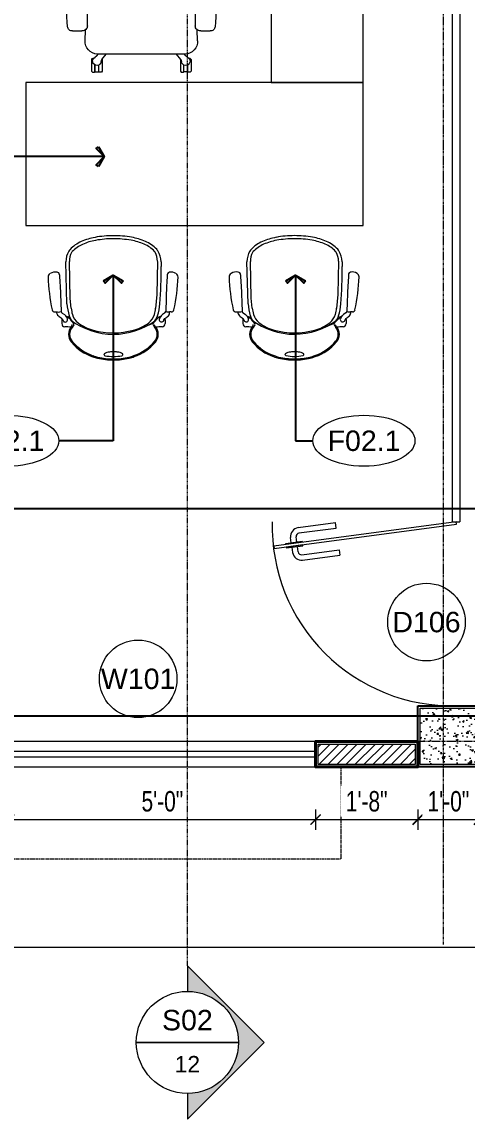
# Model space of a CAD drawing. Header units: inches. Extents: x 985 to 11353, y 526 to 2181.
# Drawn here: x 8539.1 to 8626.2, y 1357.4 to 1572.1 of the extents above; entities that cross this region are included whole.
import ezdxf
from ezdxf.enums import TextEntityAlignment as Align

# ---------------------------------------------------------------- set-up
doc = ezdxf.new("R2010")
doc.units = ezdxf.units.IN
doc.header["$MEASUREMENT"] = 0
for name, pattern in [('ACAD_ISO12W100', [21, 12, -3, 0, -3, 0, -3]), ('DASH', [0.35, 0.25, -0.1]), ('PHANTOMX2', [5, 2.5, -0.5, 0.5, -0.5, 0.5, -0.5])]:
    doc.linetypes.add(name, pattern=pattern)
for name, color, linetype, lineweight in [('COLUMN', 1, 'Continuous', 25), ('Dimension', 22, 'Continuous', 13), ('DOOR_GLASS', 144, 'Continuous', 15), ('Elevation Marker', 252, 'Continuous', 15), ('Glass', 5, 'Continuous', 9), ('grid', 9, 'Continuous', 13), ('HACTH', 8, 'Continuous', 9), ('I-DOOR-IDEN-N', 7, 'Continuous', 15), ('I-FURN-CODE', 171, 'Continuous', 15), ('ID-FURN', 7, 'Continuous', 15), ('Plaster Line', 5, 'Continuous', 15), ('Sunshed', 5, 'Continuous', 15), ('wall 05', 3, 'Continuous', 40), ('WINDOW', 140, 'Continuous', 9)]:
    doc.layers.add(name, color=color, linetype=linetype, lineweight=lineweight)
doc.layers.add('FREE-TEXT', color=7, linetype='Continuous')
doc.layers.add('zone wiring', color=5, linetype='Continuous')
doc.styles.add('Arial', font='arial.ttf')
doc.styles.get("Standard").update_dxf_attribs({"font": 'isocp3.shx'})
doc.styles.add('Swiss721', font='swisscl.ttf')
doc.dimstyles.new('DIM08', dxfattribs={"dimtxt": 8, "dimasz": 4, "dimexe": 4, "dimexo": 0, "dimgap": 3, "dimtad": 1, "dimdec": 1, "dimzin": 3, "dimdsep": 46, "dimlunit": 4, "dimtxsty": 'Swiss721', "dimblk": 'ARCHTICK', "dimcen": 0, "dimdle": 4, "dimclrd": 256, "dimclre": 256, "dimclrt": 256, "dimadec": 0, "dimazin": 0, "dimtfac": 1, "dimtdec": 1, "dimtofl": 0, "dimtmove": 0, "dimatfit": 3, "dimldrblk": 'ARCHTICK', "dimfxl": 4, "dimfxlon": 1, "dimtfill": 1, "dimtolj": 1, "dimtzin": 0, "dimlwd": 9, "dimlwe": 9, "dimarcsym": 0})
doc.dimstyles.new('F50', dxfattribs={"dimscale": 50, "dimtxt": 1.6, "dimasz": 1, "dimexe": 1.5, "dimexo": 1, "dimgap": 0.5, "dimtad": 1, "dimdec": 0, "dimzin": 12, "dimdsep": 46, "dimtxsty": 'Arial', "dimblk1": 'ARCHTICK', "dimblk2": 'ARCHTICK', "dimsah": 1, "dimcen": 0, "dimdle": 1.5, "dimclrd": 9, "dimclre": 9, "dimclrt": 2, "dimadec": 0, "dimazin": 3, "dimtfac": 1, "dimtdec": 0, "dimtix": 1, "dimtmove": 2, "dimatfit": 3, "dimldrblk": 'ArrowNote', "dimfxl": 1, "dimtolj": 1, "dimtzin": 0, "dimarcsym": 0})
doc.dimstyles.get("Standard").update_dxf_attribs({"dimtxt": 2, "dimasz": 3, "dimexe": 2, "dimexo": 2, "dimgap": 1, "dimtad": 0, "dimtih": 1, "dimtoh": 1, "dimdec": 1, "dimzin": 0, "dimdsep": 46, "dimtxsty": 'Standard', "dimcen": 0, "dimclrd": 256, "dimclre": 256, "dimclrt": 256, "dimadec": 1, "dimazin": 0, "dimtfac": 1, "dimtdec": 1, "dimtofl": 0, "dimtmove": 0, "dimatfit": 3, "dimfxl": 1, "dimtolj": 1, "dimtzin": 0, "dimlwd": -1, "dimlwe": -1, "dimarcsym": 0})

# ---------------------------------------------------------------- blocks, each defined once
blk = doc.blocks.new('C 12X12')
at = {"layer": 'HACTH'}
h = blk.add_hatch(dxfattribs=at)
h.set_pattern_fill('AR-CONC', color=256, scale=0.5, style=0)
h.set_pattern_definition([(50, (0, 0), (3.58630091, -0.313760675), [0.375, -4.125]), (355, (0, 0), (-0.69375667, 3.76096067), [0.3, -3.3]), (100.4514, (0.299, -0.026), (2.89254691, 3.44719771), [0.31870095, -3.50571056]), (46.1842, (0, 1), (5.33620524, -0.82759507), [0.5625, -6.1875]), (96.6356, (0.4447, 0.931), (4.67331353, 4.87058935), [0.47805144, -5.258565]), (351.1842, (0, 1), (4.67330973, 4.870593), [0.45, -4.95]), (21, (0.5, 0.75), (2.98453526, -2.01309445), [0.375, -4.125]), (326, (0.5, 0.75), (1.21657666, 3.62575023), [0.3, -3.3]), (71.4514, (0.7487, 0.5822), (4.20111314, 1.61265248), [0.31870095, -3.50571056]), (37.5, (0, 0), (0.060799277, 1.66446927), [0, -3.26, 0, -3.35, 0, -3.3125]), (7.5, (0, 0), (1.315347687, 1.97205856), [0, -1.91, 0, -3.185, 0, -1.2625]), (327.5, (-1.115, 0), (2.66911218, -0.112774359), [0, -1.25, 0, -3.9, 0, -5.175]), (317.5, (-1.615, 0), (2.915930847, 0.50052491), [0, -1.625, 0, -2.59, 0, -3.675])])
h.paths.add_polyline_path([(88279, -6819.5), (88279, -6808.5), (88268, -6808.5), (88268, -6819.5)])
at = {"layer": 'COLUMN'}
blk.add_lwpolyline([(88267.5, -6808), (88279.5, -6808), (88279.5, -6820), (88267.5, -6820)], close=True, dxfattribs=at)
at = {"layer": 'Plaster Line'}
blk.add_lwpolyline([(88268, -6808.5), (88279, -6808.5), (88279, -6819.5), (88268, -6819.5)], close=True, dxfattribs=at)
blk = doc.blocks.new('A$C6B9F22C7')
at = {"layer": 'DOOR_GLASS', "lineweight": 9}
for p, q in [((30.04, 10.46), (22.73, 9.48)), ((22.88, 8.43), (22.73, 9.48)), ((30.18, 9.4), (22.88, 8.43)), ((31.08, 7.81), (30.95, 8.82)), ((32.14, 7.95), (32.01, 8.96)), ((33.22, 8.09), (30, 7.66)), ((30, 7.66), (30.02, 7.47)), ((30.02, 7.47), (33.25, 7.9)), ((30.09, 6.98), (33.32, 7.41)), ((30.12, 6.78), (30.09, 6.98)), ((33.34, 7.21), (30.12, 6.78)), ((31.2, 6.93), (31.33, 5.92)), ((32.26, 7.07), (32.39, 6.06)), ((33.25, 7.9), (33.22, 8.09)), ((33.32, 7.41), (33.34, 7.21)), ((30.75, 5.15), (23.44, 4.18)), ((23.44, 4.18), (23.58, 3.12)), ((30.89, 4.1), (23.58, 3.12))]:
    blk.add_line(p, q, dxfattribs=at)
at = {"layer": 'DOOR_GLASS'}
blk.add_lwpolyline([(0, 2.96), (35.68, 7.72), (35.62, 8.22), (-0.07, 3.45)], close=True, dxfattribs=at)
blk.add_arc((0.83, 3.79), 35.18, 358.6415, 91.3529, dxfattribs=at)
at = {"layer": 'DOOR_GLASS', "lineweight": 9}
for centre, major_axis, start_param, end_param in [((30.27, 8.73), (-1.39, 1.06), 3.926991, 5.497787), ((30.27, 8.73), (-0.412, -0.54), 2.356194, 3.926991), ((30.66, 5.83), (-0.54, 0.412), 2.356194, 3.926991), ((30.66, 5.83), (-1.06, -1.39), 0.785398, 2.356194)]:
    blk.add_ellipse(centre, major_axis=major_axis, ratio=1, start_param=start_param, end_param=end_param, dxfattribs=at)
blk = doc.blocks.new('ch-1')
at = {"layer": 'ID-FURN', "color": 252, "lineweight": 13}
for p, q in [((300.3, 344.5), (296.8, 340.7)), ((353.2, 344.5), (300.3, 344.5)), ((356.8, 340.7), (353.2, 344.5)), ((296.8, 340.7), (296.8, 331)), ((296.8, 331), (297.8, 330)), ((297.8, 330), (328.3, 330)), ((297.8, 329), (297.8, 324.4)), ((297.8, 329), (327.8, 329)), ((308.6, 312.4), (326.6, 312.4)), ((308.9, 311.3), (326.5, 311.3)), ((322.2, 296.8), (316, 296.8)), ((325.7, 307.1), (321.2, 293.8)), ((352.6, 298.3), (338.8, 254.6)), ((353.2, 296.8), (352.1, 296.8)), ((356.8, 300.6), (353.2, 296.8)), ((356.8, 340.7), (356.8, 336.1)), ((356.8, 300.6), (356.8, 305.2)), ((-76.1, 221.9), (-79.7, 218.1)), ((-79.7, 218.1), (-79.7, 208.4)), ((-79.7, 208.4), (-78.7, 207.4)), ((-78.7, 207.4), (-48.2, 207.4)), ((-78.7, 206.3), (-78.7, 189.7)), ((-78.7, 206.3), (-48.7, 206.3)), ((-23.3, 221.9), (-76.1, 221.9)), ((-19.7, 218.1), (-23.3, 221.9)), ((-19.7, 218.1), (-19.7, 213)), ((-79.7, 187.7), (-78.7, 188.7)), ((-79.7, 178), (-79.7, 187.7)), ((-76.1, 174.2), (-79.7, 178)), ((-78.7, 189.7), (-48.7, 189.7)), ((-78.7, 188.7), (-48.2, 188.7)), ((-22.8, 174.2), (-76.1, 174.2)), ((-24.5, 175.5), (0, 157.3)), ((559, 14.7), (520.5, 15)), ((533.3, 24.3), (529.8, 20.5)), ((529.8, 20.5), (529.8, 14.9)), ((586.2, 24.3), (533.3, 24.3)), ((589.8, 20.5), (586.2, 24.3)), ((589.8, 20.5), (589.8, 16)), ((559, -13.7), (520.5, -14)), ((529.8, -19.6), (529.8, -13.9)), ((533.3, -23.4), (529.8, -19.6)), ((586.2, -23.4), (533.3, -23.4)), ((589.8, -19.6), (586.2, -23.4)), ((589.8, -19.6), (589.8, -15)), ((-76.1, -173.7), (-79.7, -177.5)), ((-79.7, -177.5), (-79.7, -187.2)), ((-79.7, -187.2), (-78.7, -188.2)), ((-78.7, -188.2), (-48.2, -188.2)), ((-78.7, -189.2), (-48.7, -189.2)), ((-78.7, -205.8), (-78.7, -189.2)), ((-22.8, -173.7), (-76.1, -173.7)), ((-24.5, -175), (0, -156.8)), ((-7.9, -197.9), (0, -192.2)), ((-79.7, -207.9), (-78.7, -206.9)), ((-79.7, -217.6), (-79.7, -207.9)), ((-76.1, -221.4), (-79.7, -217.6)), ((-78.7, -205.8), (-48.7, -205.8)), ((-78.7, -206.9), (-48.2, -206.9)), ((-23.3, -221.4), (-76.1, -221.4)), ((-19.7, -217.6), (-23.3, -221.4)), ((-19.7, -217.6), (-19.7, -212.6)), ((352.6, -297.8), (338.8, -254.1)), ((296.8, -330.5), (297.8, -329.5)), ((296.8, -340.2), (296.8, -330.5)), ((300.3, -344), (296.8, -340.2)), ((297.8, -328.5), (297.8, -323.9)), ((297.8, -328.5), (327.8, -328.5)), ((297.8, -329.5), (328.3, -329.5)), ((308.6, -311.9), (326.6, -311.9)), ((308.9, -310.8), (326.5, -310.8)), ((322.2, -296.3), (316, -296.3)), ((325.7, -306.6), (321.2, -293.4)), ((353.2, -296.3), (352.1, -296.3)), ((356.8, -300.1), (353.2, -296.3)), ((356.8, -340.2), (353.2, -344)), ((356.8, -300.1), (356.8, -304.7)), ((356.8, -340.2), (356.8, -335.7)), ((353.2, -344), (300.3, -344))]:
    blk.add_line(p, q, dxfattribs=at)
at = {"layer": 'ID-FURN', "color": 252}
for p, q in [((103.8, 264.3), (103.4, 306.4)), ((59.4, 250.7), (108.5, 248.6)), ((334.1, 275.2), (336.4, 265.8)), ((-7.9, 198.4), (0, 192.7)), ((0, 195.9), (0, -195.9)), ((315.6, 239.8), (344.3, 238.6)), ((315.6, -239.4), (344.3, -238.1)), ((59.4, -250.2), (108.5, -248.1)), ((103.4, -305.9), (103.8, -263.8)), ((334.1, -274.7), (336.4, -265.3))]:
    blk.add_line(p, q, dxfattribs=at)
for points in [[(320.9, 252), (309.1, 310.4)], [(320.9, -251.5), (309.1, -309.9)]]:
    blk.add_lwpolyline(points, dxfattribs=at)
at = {"layer": 'ID-FURN', "color": 252, "lineweight": 13}
blk.add_lwpolyline([(494.6, -25.6), (520.5, -21.8), (520.5, 22.3), (494.6, 26.1)], dxfattribs=at)
at = {"layer": 'ID-FURN', "color": 252}
for centre, radius, start, end in [((123.4, 308.5), 20.1, 95.0446, 186.0128), ((193.8, -510.8), 842.5, 83.3556, 94.9128), ((290, 306.5), 19.6, 11.3923, 86.0755), ((303.1, 267.6), 31.9, 13.7582, 74.5871), ((57, 193.7), 57, 87.5809, 177.8265), ((125.9, 262.4), 22.2, 175.0498, 270.9397), ((309, 250), 12.1, 267.6468, 9.6188), ((109.5, 210.3), 233.5, 7.127, 13.7582), ((596.7, 1.2), 296.9, 122.0525, 136.7624), ((445.4, 243.8), 11.1, 21.1039, 124.6268), ((439.4, 241.8), 11.1, 21.1039, 91.3806), ((-305.9, 0.2), 794.5, 341.9963, 18.0037), ((-305.9, 0.2), 800.8, 341.9963, 18.0037), ((147, -5274.9), 5515.2, 88.3219, 90.2152), ((341.6, 178.9), 59.8, 36.272, 87.3972), ((391.5, 194.2), 15.3, 136.9683, 155.6038), ((-286, 0.2), 693.1, 343.2048, 16.7952), ((57, -193.2), 57, 182.1735, 272.4191), ((125.9, -261.9), 22.2, 89.0603, 184.9502), ((147, 5275.4), 5515.2, 269.7848, 271.6781), ((309, -249.5), 12.1, 350.3812, 92.3532), ((109.5, -209.8), 233.5, 346.2418, 352.873), ((341.6, -178.9), 59.8, 272.6028, 324.0692), ((391.5, -193.7), 15.3, 204.3962, 223.0317), ((596.7, -0.8), 296.9, 223.2376, 237.9475), ((303.1, -267.1), 31.9, 285.413, 346.2418), ((439.4, -241.3), 11.1, 268.6194, 338.8961), ((445.4, -243.3), 11.1, 235.3732, 338.8961), ((123.4, -308), 20.1, 173.9872, 264.9554), ((193.8, 511.3), 842.5, 265.0872, 276.6444), ((290, -306), 19.6, 273.9245, 348.6077)]:
    blk.add_arc(centre, radius, start, end, dxfattribs=at)
at = {"layer": 'ID-FURN', "color": 252, "lineweight": 13}
for centre, radius, start, end in [((306.6, 313.2), 20, 342.2096, 8.7154), ((345, 320.7), 19.1, 310.5325, 193.4675), ((371.6, 292), 20, 135.2846, 161.7905), ((-31.5, 198), 19.1, 22.5325, 265.4675), ((3.9, 214.5), 20, 207.2846, 233.7904), ((-36.3, 159.2), 20, 54.2096, 80.7154), ((559, 34.7), 20, 270.2096, 296.7154), ((577.9, 0.5), 19.1, 238.5325, 121.4675), ((559, -33.7), 20, 63.2846, 89.7905), ((-31.5, -197.5), 19.1, 94.5325, 337.4675), ((-36.3, -158.7), 20, 279.2846, 305.7904), ((3.9, -214), 20, 126.2096, 152.7154), ((306.6, -312.7), 20, 351.2846, 17.7904), ((345, -320.2), 19.1, 166.5325, 49.4675), ((371.6, -291.5), 20, 198.2096, 224.7154)]:
    blk.add_arc(centre, radius, start, end, dxfattribs=at)
blk = doc.blocks.new("VISITOR'S CHAIR")
at = {"layer": 'ID-FURN'}
for p, q in [((-252.9, 410.4), (-252.9, 430.1)), ((-238.2, 446.3), (-237.2, 446.4)), ((-206.3, 445.5), (-200.5, 437.8)), ((-200.5, 437.8), (-204.1, 436)), ((-194.5, 436.8), (-202.2, 448.9)), ((-159.3, 443.5), (-195.6, 428)), ((194, 436.8), (201.7, 448.9)), ((205.7, 445.5), (199.9, 437.8)), ((199.9, 437.8), (203.6, 436)), ((252.4, 410.4), (252.4, 430.1)), ((-246, 415.4), (-252.2, 404.9)), ((-251, 378.4), (-240.1, 385.8)), ((-233.9, 391.5), (-226.3, 404.1)), ((-209.3, 412.3), (-220.1, 402)), ((-220.1, 402), (-216.3, 391.6)), ((-194.5, 429.2), (-209.3, 412.3)), ((194, 429.2), (208.8, 412.3)), ((208.8, 412.3), (219.5, 402)), ((219.5, 402), (215.7, 391.6)), ((233.4, 391.5), (225.8, 404.1)), ((250.5, 378.4), (239.5, 385.8)), ((245.5, 415.4), (251.7, 404.9)), ((-283.6, 372.6), (-275.2, 372.4)), ((-260.9, 241.4), (-256.5, 371.2)), ((-212.8, 288.2), (-206.4, 356.1)), ((206, 355.1), (211.1, 306.6)), ((226.9, 334), (233.3, 127.6)), ((260.4, 241.4), (255.9, 371.2)), ((286.6, 372.6), (278.2, 372.4)), ((-215.8, 125.5), (-212.8, 288.2)), ((211.1, 306.6), (215.2, 125.7)), ((-264.1, 191.1), (-262.6, 231.9)), ((-262.6, 231.9), (-260.9, 241.4)), ((262, 231.9), (260.4, 241.4)), ((263.5, 191.1), (262, 231.9)), ((-233.8, 127.6), (-234.4, 150.3))]:
    blk.add_line(p, q, dxfattribs=at)
for centre, major_axis, ratio, start_param, end_param in [((-30.7, 376.8), (160.1, 160.1), 1, 1.106098, 1.669765), ((-25.5, 384.4), (156.3, 156.3), 1, 1.024131, 1.139863), ((-25.5, 384.4), (-152.5, 152.5), 1, -0.546665, -0.430933), ((0, 279.6), (232.5, 232.5), 1, 0.786111, 1.024131), ((0, 279.6), (-228.8, 228.8), 1, -0.784686, -0.546665), ((-0.3, 358.6), (-164.3, 164.3), 1, -0.967168, -0.603629), ((-0.5, 279.6), (232.5, 232.5), 1, 0.546665, 0.784686), ((-0.5, 279.6), (-228.8, 228.8), 1, -1.024131, -0.786111), ((25, 384.4), (-152.5, 152.5), 1, -1.139863, -1.024131), ((25, 384.4), (-156.3, 156.3), 1, -1.139863, -1.024131), ((27.8, 374.8), (-162.3, 162.3), 1, 4.626582, 5.170366), ((-30.7, 376.8), (156.4, 156.4), 1, 1.106098, 1.669765), ((-42.1, 581.5), (-3.34, 3.34), 1, -0.185935, 0.785398), ((-42.1, 581.5), (3.34, 3.34), 1, 2.356194, 3.327527), ((-22.4, 552.7), (28, 28), 1, 1.306571, 1.384862), ((-22.4, 610.3), (-28, 28), 1, 1.756731, 2.080357), ((-9.1, 657.2), (-62.5, 62.5), 1, 2.080357, 2.239483), ((-0.3, 732.5), (-116.1, 116.1), 1, 2.239483, 2.356194), ((-0.3, 732.5), (-116.1, 116.1), 1, 2.356194, 2.472906), ((8.6, 657.2), (62.5, 62.5), 1, 4.043702, 4.202828), ((21.8, 610.3), (28, 28), 1, 4.202828, 4.526454), ((21.8, 552.7), (-28, 28), 1, -1.384862, -1.299686), ((41.5, 581.5), (3.34, 3.34), 1, 5.497787, 6.46912), ((41.5, 581.5), (-3.34, 3.34), 1, 2.955658, 3.926991), ((27.8, 374.8), (158.5, 158.5), 1, 6.197379, 6.741162), ((-162.3, 482.7), (40.7, 40.7), 1, 1.641382, 2.3562), ((-162.3, 482.7), (-37, 37), 1, 0.070585, 0.785404), ((85, 416), (108.9, 108.9), 1, 6.212612, 6.231759), ((161.7, 482.7), (37, 37), 1, 5.497793, 6.212612), ((85, 416), (112.6, 112.6), 1, 6.212612, 6.231759), ((161.7, 482.7), (-40.7, 40.7), 1, 3.926985, 4.641803), ((-236.4, 429.9), (11.7, 11.7), 1, 0.895345, 2.346242), ((-232, 599.7), (-108.4, 108.4), 1, 2.322741, 2.51101), ((-162.3, 482.7), (40.7, 40.7), 1, 2.3562, 3.058022), ((-162.3, 482.7), (37, 37), 1, 2.3562, 3.058022), ((3.5, 124), (253.6, 253.6), 1, 0.795932, 1.416989), ((-199.3, 433), (4.34, 4.34), 1, 4.766338, 6.168083), ((-51.2, 268.5), (140.9, 140.9), 1, 1.029343, 1.444292), ((-0.3, 117.9), (253.1, 253.1), 1, 0.505105, 1.065692), ((-2.1, 130.4), (-249.1, 249.1), 1, -1.424708, -0.790588), ((50.6, 268.5), (140.9, 140.9), 1, 0.126504, 0.541453), ((198.8, 433), (4.34, 4.34), 1, 1.685898, 3.087644), ((161.7, 482.7), (-37, 37), 1, 3.225371, 3.926997), ((161.7, 482.7), (40.7, 40.7), 1, 4.795959, 5.497781), ((232.9, 610.8), (116.4, 116.4), 1, 3.774404, 3.956147), ((235.9, 429.9), (-11.7, 11.7), 1, 3.936943, 5.38784), ((-245.5, 374), (-29, 9), 0.940619, -0.371164, 0.371164), ((-207.6, 326.1), (-64, 64), 1, -0.27183, -0.033972), ((-243.2, 366.7), (9.99, 9.99), 1, 1.377732, 2.024937), ((-236.6, 411), (11.5, 11.5), 1, 2.359032, 2.700427), ((-236.3, 410.5), (-8.33, 8.33), 1, 3.308932, 6.927895), ((-248.6, 401.1), (12.4, 12.4), 1, 4.437336, 4.934607), ((-237.4, 417.6), (-16.4, 16.4), 1, 2.597956, 3.176359), ((17, 316.6), (173.3, 173.3), 1, 2.044581, 2.285039), ((-117.7, 355.6), (-74.2, 74.2), 1, 0.158797, 0.434217), ((45.2, 326.1), (-179.2, 179.2), 1, 0.550308, 0.670712), ((-122.3, 361.1), (-58.3, 58.3), 1, -0.121154, 0.49051), ((121.8, 361.1), (-58.3, 58.3), 1, 4.221879, 4.833543), ((-45.7, 326.1), (-179.2, 179.2), 1, 4.041677, 4.162081), ((117.2, 355.6), (74.2, 74.2), 1, 5.848968, 6.124388), ((-17.5, 316.6), (173.3, 173.3), 1, 5.568943, 5.8094), ((236.9, 417.6), (-16.4, 16.4), 1, 1.53603, 2.114433), ((235.8, 410.5), (8.33, 8.33), 1, 5.638476, 9.257439), ((248.1, 401.1), (-12.4, 12.4), 1, 1.348578, 1.845849), ((242.6, 366.7), (9.99, 9.99), 1, 5.829045, 6.47625), ((236.1, 411), (-11.5, 11.5), 1, 3.582758, 3.924153), ((207.1, 326.1), (64, 64), 1, 0.033972, 0.27183), ((248.3, 369.9), (21.5, 21.5), 1, 5.582202, 6.32453), ((602.9, 170), (-650.5, 650.5), 1, 0.573881, 0.750879), ((-284.6, 360.2), (-8.76, 8.76), 1, -0.863376, 0.564498), ((-268.2, 332.2), (2.3, 41.2), 0.843481, -0.27588, 0.27588), ((1965.9, 158.7), (1555.9, 1555.9), 1, 2.276461, 2.36002), ((269.1, 332.1), (-29.2, 29.2), 1, -1.014167, -0.462408), ((287.6, 360.2), (8.76, 8.76), 1, 5.718688, 7.146561), ((-599.9, 170), (-650.5, 650.5), 1, 3.96151, 4.138508), ((-297.3, 201.7), (13.6, 13.6), 1, 2.322194, 3.388756), ((-280.7, 229.2), (36.4, 36.4), 1, 3.399296, 4.068112), ((-276.9, 191.2), (-9.06, 9.06), 1, 2.406079, 3.903189), ((276.4, 191.2), (-9.06, 9.06), 1, 0.8092, 2.30631), ((283.7, 229.2), (-36.4, 36.4), 1, 2.215073, 2.88389), ((300.2, 201.7), (-13.6, 13.6), 1, 2.89443, 3.960991), ((-110, 135.1), (87.7, 87.7), 1, 2.416541, 2.868914), ((-119, 125.5), (68.4, 68.4), 1, 2.356783, 2.833835), ((118.4, 125.7), (68.4, 68.4), 1, 5.032166, 5.498375), ((110.4, 135), (-87, 87), 1, 3.422629, 3.866448), ((-133.1, 134.8), (-73.8, 73.8), 1, 1.404983, 1.497112), ((-89.5, 183.7), (-119.9, 119.9), 1, 1.547695, 1.947381), ((-169.4, 107.4), (-31.3, 31.3), 1, 1.42524, 1.547695), ((-89.5, 183.7), (109.4, 109.4), 1, 3.118491, 3.518177), ((88.8, 184.1), (109.4, 109.4), 1, 4.339484, 4.739169), ((88.8, 184.1), (119.9, 119.9), 1, 4.339484, 4.739169), ((169, 108.1), (31.3, 31.3), 1, 4.739169, 4.873442), ((136.9, 131.9), (-69.9, 69.9), 1, 3.217039, 3.320838), ((-36, 307.2), (-215, 215), 1, 1.947381, 2.1796), ((-36, 307.2), (204.6, 204.6), 1, 3.518177, 3.750397), ((-0.9, 503.9), (-356.3, 356.3), 1, 2.1796, 2.358034), ((-0.9, 503.9), (-345.8, 345.8), 1, 2.1796, 2.358034), ((-0.9, 503.9), (345.8, 345.8), 1, 3.92883, 4.107264), ((-0.9, 503.9), (-356.3, 356.3), 1, 2.358034, 2.536468), ((34.9, 307.3), (-204.6, 204.6), 1, 2.536468, 2.768687), ((34.9, 307.3), (-215, 215), 1, 2.536468, 2.768687)]:
    blk.add_ellipse(centre, major_axis=major_axis, ratio=ratio, start_param=start_param, end_param=end_param, dxfattribs=at)
blk = doc.blocks.new('_ArchTick')
at = {"color": 0, "linetype": 'ByBlock', "const_width": 0.15}
blk.add_lwpolyline([(-0.5, -0.5), (0.5, 0.5)], dxfattribs=at)
blk = doc.blocks.new('*D365')
at = {"layer": 'Defpoints', "color": 0, "transparency": 16777216}
for p in [(8536.56, 1426.28), (8596.56, 1426.28), (8596.56, 1415.99)]:
    blk.add_point(p, dxfattribs=at)
at = {"layer": 'Dimension', "lineweight": 9, "transparency": 16777216}
for p, q in [((8536.56, 1417.99), (8536.56, 1413.99)), ((8596.56, 1417.99), (8596.56, 1413.99)), ((8534.56, 1415.99), (8598.56, 1415.99))]:
    blk.add_line(p, q, dxfattribs=at)
at = {"layer": 'Dimension', "lineweight": 9, "transparency": 16777216, "xscale": 2, "yscale": 2, "zscale": 2, "rotation": 180}
blk.add_blockref('_ArchTick', (8536.56, 1415.99), dxfattribs=at)
at = {"layer": 'Dimension', "lineweight": 9, "transparency": 16777216, "xscale": 2, "yscale": 2, "zscale": 2}
blk.add_blockref('_ArchTick', (8596.56, 1415.99), dxfattribs=at)
at = {"layer": 'Dimension', "transparency": 16777216, "insert": (8566.56, 1419.54), "char_height": 4, "attachment_point": 5, "style": 'Swiss721', "bg_fill": 3, "box_fill_scale": 1.25, "bg_fill_color": 256, "bg_fill_true_color": 13158600, "bg_fill_transparency": 0}
blk.add_mtext('\\A1;5\'-0"', dxfattribs=at)
blk = doc.blocks.new('*D366')
at = {"layer": 'Defpoints', "color": 0, "transparency": 16777216}
for p in [(8596.56, 1426.28), (8616.56, 1426.28), (8616.56, 1415.99)]:
    blk.add_point(p, dxfattribs=at)
at = {"layer": 'Dimension', "lineweight": 9, "transparency": 16777216}
for p, q in [((8596.56, 1417.99), (8596.56, 1413.99)), ((8616.56, 1417.99), (8616.56, 1413.99)), ((8594.56, 1415.99), (8618.56, 1415.99))]:
    blk.add_line(p, q, dxfattribs=at)
at = {"layer": 'Dimension', "lineweight": 9, "transparency": 16777216, "xscale": 2, "yscale": 2, "zscale": 2, "rotation": 180}
blk.add_blockref('_ArchTick', (8596.56, 1415.99), dxfattribs=at)
at = {"layer": 'Dimension', "lineweight": 9, "transparency": 16777216, "xscale": 2, "yscale": 2, "zscale": 2}
blk.add_blockref('_ArchTick', (8616.56, 1415.99), dxfattribs=at)
at = {"layer": 'Dimension', "transparency": 16777216, "insert": (8606.56, 1419.54), "char_height": 4, "attachment_point": 5, "style": 'Swiss721', "bg_fill": 3, "box_fill_scale": 1.25, "bg_fill_color": 256, "bg_fill_true_color": 13158600, "bg_fill_transparency": 0}
blk.add_mtext('\\A1;1\'-8"', dxfattribs=at)
blk = doc.blocks.new('*D367')
at = {"layer": 'Defpoints', "color": 0, "transparency": 16777216}
for p in [(8616.56, 1426.28), (8628.56, 1426.28)]:
    blk.add_point(p, dxfattribs=at)
at = {"layer": 'Dimension', "lineweight": 9, "transparency": 16777216}
for p, q in [((8616.56, 1417.99), (8616.56, 1413.99)), ((8628.56, 1417.99), (8628.56, 1413.99)), ((8614.56, 1415.99), (8630.56, 1415.99))]:
    blk.add_line(p, q, dxfattribs=at)
at = {"layer": 'Dimension', "lineweight": 9, "transparency": 16777216, "xscale": 2, "yscale": 2, "zscale": 2, "rotation": 180}
blk.add_blockref('_ArchTick', (8616.56, 1415.99), dxfattribs=at)
at = {"layer": 'Dimension', "lineweight": 9, "transparency": 16777216, "xscale": 2, "yscale": 2, "zscale": 2}
blk.add_blockref('_ArchTick', (8628.56, 1415.99), dxfattribs=at)
at = {"layer": 'Dimension', "transparency": 16777216, "insert": (8622.56, 1419.54), "char_height": 4, "attachment_point": 5, "style": 'Swiss721', "bg_fill": 3, "box_fill_scale": 1.25, "bg_fill_color": 256, "bg_fill_true_color": 13158600, "bg_fill_transparency": 0}
blk.add_mtext('\\A1;1\'-0"', dxfattribs=at)
at = {"layer": 'Defpoints', "color": 0, "transparency": 16777216}
blk.add_point((8628.56, 1415.99), dxfattribs=at)
blk = doc.blocks.new('*D400')
at = {"layer": 'Defpoints', "color": 0, "transparency": 16777216}
for p in [(8329.06, 1426.28), (8998.06, 1426.28), (8998.06, 1390.99)]:
    blk.add_point(p, dxfattribs=at)
at = {"layer": 'Dimension', "lineweight": 9, "transparency": 16777216}
for p, q in [((8329.06, 1394.99), (8329.06, 1386.99)), ((8998.06, 1394.99), (8998.06, 1386.99)), ((8325.06, 1390.99), (9002.06, 1390.99))]:
    blk.add_line(p, q, dxfattribs=at)
at = {"layer": 'Dimension', "lineweight": 9, "transparency": 16777216, "xscale": 4, "yscale": 4, "zscale": 4, "rotation": 180}
blk.add_blockref('_ArchTick', (8329.06, 1390.99), dxfattribs=at)
at = {"layer": 'Dimension', "lineweight": 9, "transparency": 16777216, "xscale": 4, "yscale": 4, "zscale": 4}
blk.add_blockref('_ArchTick', (8998.06, 1390.99), dxfattribs=at)
at = {"layer": 'Dimension', "transparency": 16777216, "insert": (8663.31, 1398.08), "char_height": 8, "attachment_point": 5, "style": 'Swiss721', "bg_fill": 3, "box_fill_scale": 1.25, "bg_fill_color": 256, "bg_fill_true_color": 13158600, "bg_fill_transparency": 0}
blk.add_mtext('\\A1;55\'-9"', dxfattribs=at)
blk = doc.blocks.new('*D406')
at = {"layer": 'Defpoints', "color": 0, "transparency": 16777216}
for p in [(8624.77, 1474.27), (8638.07, 1474.27), (8628.56, 1438.28)]:
    blk.add_point(p, dxfattribs=at)
at = {"layer": 'Dimension', "lineweight": 9, "transparency": 16777216}
for p, q in [((8638.07, 1436.28), (8638.07, 1476.27)), ((8636.07, 1474.27), (8640.07, 1474.27)), ((8636.07, 1438.28), (8640.07, 1438.28))]:
    blk.add_line(p, q, dxfattribs=at)
at = {"layer": 'Dimension', "lineweight": 9, "transparency": 16777216, "xscale": 2, "yscale": 2, "zscale": 2}
for p, rotation in [((8638.07, 1474.27), 90), ((8638.07, 1438.28), 270)]:
    blk.add_blockref('_ArchTick', p, dxfattribs=dict(at, rotation=rotation))
at = {"layer": 'Dimension', "transparency": 16777216, "insert": (8634.52, 1456.28), "char_height": 4, "attachment_point": 5, "rotation": 90, "style": 'Swiss721', "bg_fill": 3, "box_fill_scale": 1.25, "bg_fill_color": 256, "bg_fill_true_color": 13158600, "bg_fill_transparency": 0}
blk.add_mtext('\\A1;3\'-0"', dxfattribs=at)
blk = doc.blocks.new('*D407')
at = {"layer": 'Defpoints', "color": 0, "transparency": 16777216}
for p in [(8628.56, 1596.28), (8638.07, 1596.28), (8624.77, 1474.27)]:
    blk.add_point(p, dxfattribs=at)
at = {"layer": 'Dimension', "lineweight": 9, "transparency": 16777216}
for p, q in [((8638.07, 1472.27), (8638.07, 1598.28)), ((8636.07, 1596.28), (8640.07, 1596.28)), ((8636.07, 1474.27), (8640.07, 1474.27))]:
    blk.add_line(p, q, dxfattribs=at)
at = {"layer": 'Dimension', "lineweight": 9, "transparency": 16777216, "xscale": 2, "yscale": 2, "zscale": 2}
for p, rotation in [((8638.07, 1596.28), 90), ((8638.07, 1474.27), 270)]:
    blk.add_blockref('_ArchTick', p, dxfattribs=dict(at, rotation=rotation))
at = {"layer": 'Dimension', "transparency": 16777216, "insert": (8634.52, 1535.28), "char_height": 4, "attachment_point": 5, "rotation": 90, "style": 'Swiss721', "bg_fill": 3, "box_fill_scale": 1.25, "bg_fill_color": 256, "bg_fill_true_color": 13158600, "bg_fill_transparency": 0}
blk.add_mtext('\\A1;10\'-2"', dxfattribs=at)
blk = doc.blocks.new('wall&door')
at = {"color": 0, "linetype": 'ByBlock', "lineweight": -2}
blk.add_circle((0, 0), 3.039, dxfattribs=at)
at = {"color": 0, "linetype": 'ByBlock', "lineweight": -2, "ltscale": 25.4, "style": 'Arial'}
blk.add_attdef('PT1', text='', height=1.6, dxfattribs=at).set_placement((0, 0), align=Align.MIDDLE_CENTER)
blk = doc.blocks.new('Floor Fin')
at = {"extrusion": (0, 0, -1)}
blk.add_ellipse((0, 0), major_axis=(4, 0), ratio=0.5, start_param=4.712389, end_param=10.995574, dxfattribs=at)
at = {"color": 0, "linetype": 'ByBlock', "lineweight": -2, "ltscale": 25.4, "style": 'Arial'}
blk.add_attdef('CA3', text='', height=1.6, dxfattribs=at).set_placement((0, 0), align=Align.MIDDLE_CENTER)
blk = doc.blocks.new('ArrowNote')
at = {"linetype": 'ByBlock', "lineweight": -2}
h = blk.add_hatch(color=0, dxfattribs=at)
h.paths.add_polyline_path([(-0.56, -0.96), (-0.79, -0.79), (0, 0)])
h.paths.add_polyline_path([(-0.56, 0.96), (0, 0), (-0.79, 0.79)])
at = {"color": 0, "linetype": 'ByBlock', "lineweight": -2}
blk.add_lwpolyline([(0, 0), (-2, 0)], dxfattribs=at)
for points in [[(-0.56, 0.96), (0, 0), (-0.79, 0.79)], [(-0.56, -0.96), (-0.79, -0.79), (0, 0)]]:
    blk.add_lwpolyline(points, close=True, dxfattribs=at)
blk = doc.blocks.new('*D447')
at = {"layer": 'Defpoints', "color": 0, "transparency": 16777216}
for p in [(8982.56, 1476.9), (8982.56, 1438.28), (8497.68, 1436.28)]:
    blk.add_point(p, dxfattribs=at)
at = {"layer": 'FREE-TEXT', "transparency": 16777216}
for p, q in [((8497.68, 1438.28), (8497.68, 1478.9)), ((8982.56, 1440.28), (8982.56, 1478.9)), ((8500.68, 1476.9), (8715.85, 1476.9)), ((8979.56, 1476.9), (8764.39, 1476.9))]:
    blk.add_line(p, q, dxfattribs=at)
for points in [[(8500.68, 1477.4), (8500.68, 1476.4), (8497.68, 1476.9)], [(8979.56, 1477.4), (8979.56, 1476.4), (8982.56, 1476.9)]]:
    blk.add_solid(points, dxfattribs=at)
at = {"layer": 'FREE-TEXT', "transparency": 16777216, "insert": (8740.12, 1476.9), "char_height": 10, "attachment_point": 5}
blk.add_mtext('\\A1;40\'-4.9"', dxfattribs=at)

msp = doc.modelspace()

# ---------------------------------------------------------------- hatches: boundary and pattern name
at = {"layer": 'HACTH'}
h = msp.add_hatch(dxfattribs=at)
h.set_pattern_fill('ANSI31', color=256, scale=10, style=0)
h.set_pattern_definition([(45, (-114667.1369, -169903.1285), (-0.8838834765, 0.8838834765), [])])
h.paths.add_polyline_path([(8616.06, 1426.78), (8616.06, 1430.78), (8612.06, 1430.78), (8597.06, 1430.78), (8597.06, 1426.78)])

# ---------------------------------------------------------------- linework, layer by layer
at = {"layer": 'DOOR_GLASS'}
for p, q in [((8623.27, 1596.28), (8623.27, 1474.27)), ((8624.77, 1596.28), (8624.77, 1474.27)), ((8623.27, 1474.27), (8624.77, 1474.27))]:
    msp.add_line(p, q, dxfattribs=at)
at = {"layer": 'Elevation Marker', "linetype": 'ByBlock'}
for p, q in [((8581.46, 1372.36), (8561.46, 1372.36)), ((8561.46, 1372.36), (8581.46, 1372.36))]:
    msp.add_line(p, q, dxfattribs=at)
at = {"layer": 'Elevation Marker'}
for p in [(8586.46, 1372.36), (8571.46, 1362.36)]:
    msp.add_line(p, (8571.46, 1357.36), dxfattribs=at)
at = {"layer": 'Elevation Marker', "extrusion": (0, 0, -1)}
msp.add_ellipse((8571.46, 1372.36), major_axis=(-7.07, 7.07), ratio=1, start_param=5.497787, end_param=11.780972, dxfattribs=at)
at = {"layer": 'Glass', "ltscale": 10}
msp.add_lwpolyline([(8596.56, 1428.28), (8596.56, 1429.28), (8536.56, 1429.28), (8536.56, 1428.28)], close=True, dxfattribs=at)
at = {"layer": 'grid', "linetype": 'PHANTOMX2', "ltscale": 0.2}
msp.add_line((9061.02, 1431.28), (8292.32, 1431.28), dxfattribs=at)
at = {"layer": 'ID-FURN'}
for points in [[(8587.85, 1560.3), (8605.85, 1560.3), (8605.85, 1592.3), (8587.85, 1592.3)], [(8539.85, 1532.3), (8605.85, 1532.3), (8605.85, 1560.3), (8539.85, 1560.3)]]:
    msp.add_lwpolyline(points, close=True, dxfattribs=at)
at = {"layer": 'Plaster Line'}
msp.add_lwpolyline([(8612.06, 1430.78), (8616.06, 1430.78), (8616.06, 1426.78), (8597.06, 1426.78), (8597.06, 1430.78), (8613.5, 1430.78)], dxfattribs=at)
at = {"layer": 'Sunshed', "linetype": 'DASH'}
msp.add_lwpolyline([(8531.56, 1426.28), (8531.56, 1408.28), (8601.56, 1408.28), (8601.56, 1426.28)], dxfattribs=at)
at = {"layer": 'wall 05'}
msp.add_lwpolyline([(8612.06, 1431.28), (8616.56, 1431.28), (8616.56, 1426.28), (8596.56, 1426.28), (8596.56, 1431.28), (8613.5, 1431.28)], dxfattribs=at)
at = {"layer": 'WINDOW', "ltscale": 10}
msp.add_lwpolyline([(8596.56, 1426.28), (8596.56, 1431.28), (8536.56, 1431.28), (8536.56, 1426.28)], close=True, dxfattribs=at)

# ---------------------------------------------------------------- block references
at = {"layer": 'DOOR_GLASS', "rotation": 180}
msp.add_blockref('A$C6B9F22C7', (8624.06, 1477.24), dxfattribs=at)
at = {"layer": 'HACTH'}
msp.add_blockref('C 12X12', (-79650.94, 8246.28), dxfattribs=at)
at = {"layer": 'I-DOOR-IDEN-N'}
ref = msp.add_blockref('wall&door', (8561.82, 1443.54), dxfattribs=dict(at, xscale=2.5, yscale=2.5, zscale=2.5))
ref.add_attrib('PT1', 'W101', dxfattribs={"layer": '0', "color": 7, "linetype": 'ByBlock', "lineweight": -2, "ltscale": 25.4, "height": 4, "style": 'Arial'}).set_placement((8561.82, 1443.54), align=Align.MIDDLE_CENTER)
at = {"layer": 'I-FURN-CODE'}
ref = msp.add_blockref('Floor Fin', (8536.29, 1490.14), dxfattribs=dict(at, xscale=-2.5, yscale=2.5, zscale=2.5))
ref.add_attrib('CA3', 'F02.1', dxfattribs={"layer": '0', "color": 7, "linetype": 'ByBlock', "lineweight": -2, "ltscale": 25.4, "height": 4, "style": 'Arial'}).set_placement((8536.32, 1490.14), align=Align.MIDDLE_CENTER)
ref = msp.add_blockref('Floor Fin', (8606.02, 1490.14), dxfattribs=dict(at, xscale=-2.5, yscale=2.5, zscale=2.5))
ref.add_attrib('CA3', 'F02.1', dxfattribs={"layer": '0', "color": 7, "linetype": 'ByBlock', "lineweight": -2, "ltscale": 25.4, "height": 4, "style": 'Arial'}).set_placement((8606.05, 1490.14), align=Align.MIDDLE_CENTER)
at = {"layer": 'ID-FURN'}
for name, p, xscale, yscale, zscale, rotation in [('ch-1', (8562.43, 1565.83), -0.04399999999355417, 0.04400000005261973, 0.044, 269.9871586803238), ("VISITOR'S CHAIR", (8556.96, 1530.28), 0.03999999999414845, 0.03999999999414845, 0.03999999999414845, 180.0128413727339), ("VISITOR'S CHAIR", (8592.41, 1530.29), 0.03999999999414845, 0.03999999999414845, 0.03999999999414845, 180.0128413727339)]:
    msp.add_blockref(name, p, dxfattribs=dict(at, xscale=xscale, yscale=yscale, zscale=zscale, rotation=rotation))

# ---------------------------------------------------------------- texts
at = {"layer": 'Elevation Marker', "style": 'Arial'}
for tag, text, height, p in [('S02', 'De-A', 4, (8571.46, 1378.73)), ('12', 'IN-201', 3.2, (8571.46, 1369.71))]:
    msp.add_attdef(tag, text=text, height=height, dxfattribs=at).set_placement(p, align=Align.TOP_CENTER)

# ---------------------------------------------------------------- leaders
at = {"layer": 'I-FURN-CODE'}
for points, override in [([(8555.19, 1545.76), (8524.27, 1545.76)], {"dimasz": 0.04, "dimgap": 0.5, "dimtad": 0, "dimfxl": 0.18}), ([(8556.96, 1522.58), (8556.96, 1490.14), (8546.29, 1490.14)], {"dimasz": 0.04, "dimtad": 0, "dimfxl": 0.18}), ([(8592.65, 1522.58), (8592.65, 1490.14), (8596.02, 1490.14)], {"dimasz": 0.04, "dimtad": 0, "dimfxl": 0.18})]:
    msp.add_leader(points, dimstyle='F50', override=override, dxfattribs=at)

# ---------------------------------------------------------------- next in the draw order: dimensions: what is measured, and where the dimension line sits
at = {"layer": 'Dimension'}
for base, p1, p2, angle, picture, middle in [((8638.07, 1474.27), (8628.56, 1438.28), (8624.77, 1474.27), 90, '*D406', (8634.52, 1456.28)), ((8596.56, 1415.99), (8536.56, 1426.28), (8596.56, 1426.28), 180, '*D365', (8566.56, 1419.54))]:
    dim = msp.add_linear_dim(base=base, p1=p1, p2=p2, angle=angle, dimstyle='DIM08', override={"dimscale": 0.5, "dimarcsym": 2}, dxfattribs=at)
    dim.commit()
    dim.dimension.update_dxf_attribs({"geometry": picture, "text_midpoint": middle})

# ---------------------------------------------------------------- next in the draw order: linework, layer by layer
at = {"layer": 'zone wiring', "color": 30}
msp.add_line((8497.68, 1436.28), (8733.09, 1436.28), dxfattribs=at)

# ---------------------------------------------------------------- next in the draw order: block references
at = {"layer": 'I-DOOR-IDEN-N'}
ref = msp.add_blockref('wall&door', (8618.27, 1454.65), dxfattribs=dict(at, xscale=2.5, yscale=2.5, zscale=2.5))
ref.add_attrib('PT1', 'D106', dxfattribs={"layer": '0', "color": 7, "linetype": 'ByBlock', "lineweight": -2, "ltscale": 25.4, "height": 4, "style": 'Arial'}).set_placement((8618.27, 1454.65), align=Align.MIDDLE_CENTER)

# ---------------------------------------------------------------- next in the draw order: dimensions: what is measured, and where the dimension line sits
at = {"layer": 'Dimension'}
for base, p1, p2, angle, picture, middle in [((8638.07, 1596.28), (8624.77, 1474.27), (8628.56, 1596.28), 90, '*D407', (8634.52, 1535.28)), ((8616.56, 1415.99), (8596.56, 1426.28), (8616.56, 1426.28), 180, '*D366', (8606.56, 1419.54))]:
    dim = msp.add_linear_dim(base=base, p1=p1, p2=p2, angle=angle, dimstyle='DIM08', override={"dimscale": 0.5, "dimarcsym": 2}, dxfattribs=at)
    dim.commit()
    dim.dimension.update_dxf_attribs({"geometry": picture, "text_midpoint": middle})

# ---------------------------------------------------------------- next in the draw order: dimensions: what is measured, and where the dimension line sits
dim = msp.add_linear_dim(base=(8628.56, 1415.99), p1=(8616.56, 1426.28), p2=(8628.56, 1426.28), angle=180, dimstyle='DIM08', override={"dimscale": 0.5, "dimarcsym": 2}, dxfattribs=at)
dim.commit()
dim.dimension.update_dxf_attribs({"geometry": '*D367', "text_midpoint": (8622.56, 1419.54)})
at = {"layer": 'FREE-TEXT'}
dim = msp.add_linear_dim(base=(8982.56, 1476.9), p1=(8497.68, 1436.28), p2=(8982.56, 1438.28), dimstyle='Standard', override={"dimtxt": 10, "dimtih": 0, "dimtoh": 0, "dimlunit": 3}, dxfattribs=at)
dim.commit()
dim.dimension.update_dxf_attribs({"geometry": '*D447', "text_midpoint": (8740.12, 1476.9)})

# ---------------------------------------------------------------- next in the draw order: dimensions: what is measured, and where the dimension line sits
at = {"layer": 'Dimension'}
dim = msp.add_linear_dim(base=(8998.06, 1390.99), p1=(8329.06, 1426.28), p2=(8998.06, 1426.28), text='55\'-9"', dimstyle='DIM08', override={"dimarcsym": 1}, dxfattribs=at)
dim.commit()
dim.dimension.update_dxf_attribs({"geometry": '*D400', "text_midpoint": (8663.31, 1390.99), "dimtype": 160})

# ---------------------------------------------------------------- next in the draw order: hatches: boundary and pattern name
at = {"layer": 'Elevation Marker'}
h = msp.add_hatch(color=256, dxfattribs=at)
h.dxf.hatch_style = 1
edge = h.paths.add_edge_path()
edge.add_line((8571.46, 1382.36), (8571.46, 1387.36))
edge.add_line((8571.46, 1387.36), (8586.46, 1372.36))
edge.add_line((8586.46, 1372.36), (8571.46, 1357.36))
edge.add_line((8571.46, 1357.36), (8571.46, 1362.36))
edge.add_ellipse((8571.46, 1372.36), major_axis=(-7.07, 7.07), ratio=1, start_angle=135, end_angle=225)
edge.add_ellipse((8571.46, 1372.36), major_axis=(-7.07, -7.07), ratio=1, start_angle=135, end_angle=225)

# ---------------------------------------------------------------- next in the draw order: linework, layer by layer
at = {"layer": 'Elevation Marker', "linetype": 'ACAD_ISO12W100', "ltscale": 0.02}
msp.add_line((8571.46, 1387.36), (8571.46, 1888.36), dxfattribs=at)
at = {"layer": 'Elevation Marker'}
for q in [(8586.46, 1372.36), (8571.46, 1382.36)]:
    msp.add_line((8571.46, 1387.36), q, dxfattribs=at)
at = {"layer": 'grid', "linetype": 'PHANTOMX2', "ltscale": 0.2}
msp.add_line((8621.56, 1897.99), (8621.56, 1391.54), dxfattribs=at)

doc.saveas('drawing.dxf')
